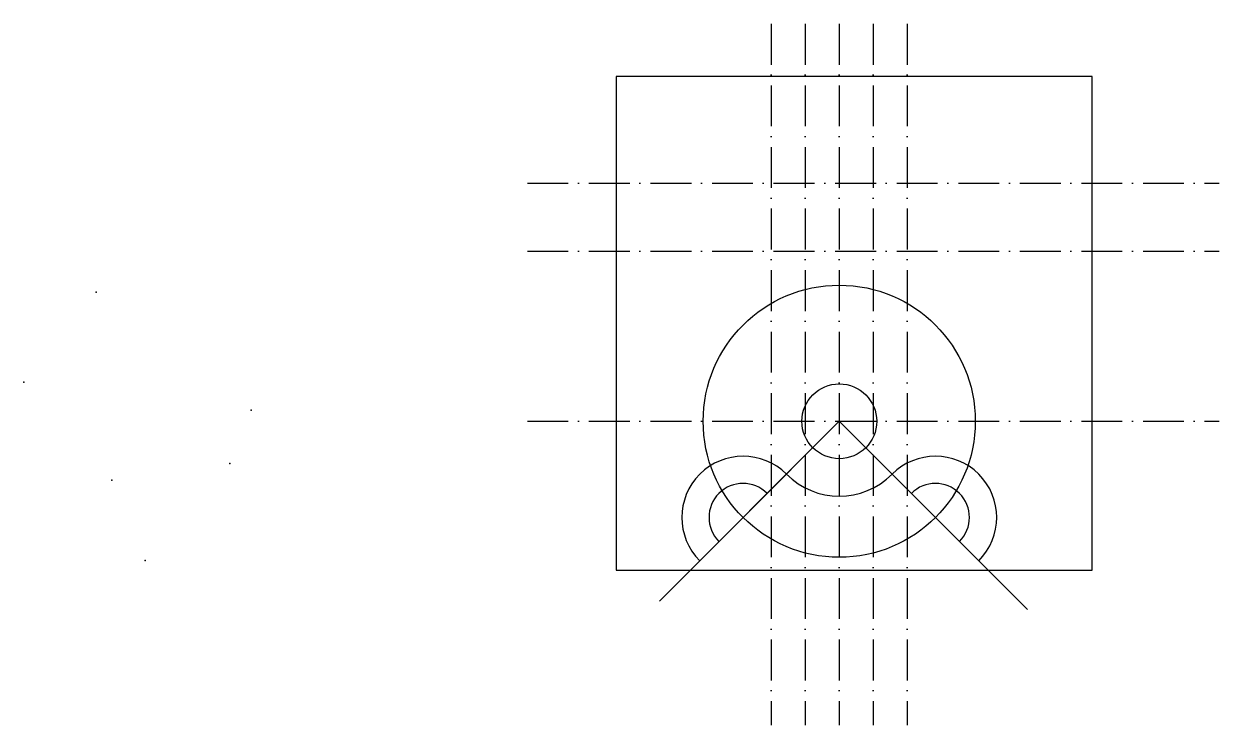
# Model space of a CAD drawing. Header units: inches. Extents: x -164 to 187, y -41 to 166.
import ezdxf

# ---------------------------------------------------------------- set-up
doc = ezdxf.new("R2010")
doc.units = ezdxf.units.IN
doc.header["$MEASUREMENT"] = 0
doc.linetypes.add('ACAD_ISO10W100', pattern=[18, 12, -3, 0, -3])
doc.layers.add('cen', color=2, linetype='ACAD_ISO10W100')
doc.layers.add('ori', color=1, linetype='Continuous')

msp = doc.modelspace()

# ---------------------------------------------------------------- linework, layer by layer
msp.add_lwpolyline([(10.05, 4.97), (150, 4.97), (150, 150), (10.05, 150)], close=True)
at = {"layer": 'cen'}
for p, q in [((55.66, 165.51), (55.66, -40.62)), ((65.66, 165.51), (65.66, -40.62)), ((75.66, 165.51), (75.66, -40.62)), ((85.66, 165.51), (85.66, -40.62)), ((95.66, 165.51), (95.66, -40.62)), ((-16.03, 118.7), (187.32, 118.7)), ((-16.03, 98.7), (187.32, 98.7)), ((-16.03, 48.7), (187.32, 48.7))]:
    msp.add_line(p, q, dxfattribs=at)
at = {"layer": 'ori'}
for q in [(22.79, -4.16), (47.37, 20.42), (103.94, 20.42), (75.66, 48.7), (75.66, 48.7), (130.97, -6.61)]:
    msp.add_line((75.66, 48.7), q, dxfattribs=at)
for radius in [40, 11]:
    msp.add_circle((75.66, 48.7), radius, dxfattribs=at)
for centre, radius, start, end in [((47.37, 20.42), 18, 45, 225), ((103.94, 20.42), 18, 315, 135), ((75.66, 48.7), 22, 225, 315), ((47.37, 20.42), 10, 45, 225), ((103.94, 20.42), 10, 315, 135)]:
    msp.add_arc(centre, radius, start, end, dxfattribs=at)
for p in [(-142.76, 86.66), (-164.05, 60.16), (-97.25, 51.98), (-103.47, 36.27), (-138.18, 31.36), (-128.36, 7.81)]:
    msp.add_point(p, dxfattribs=at)

doc.saveas('drawing.dxf')
